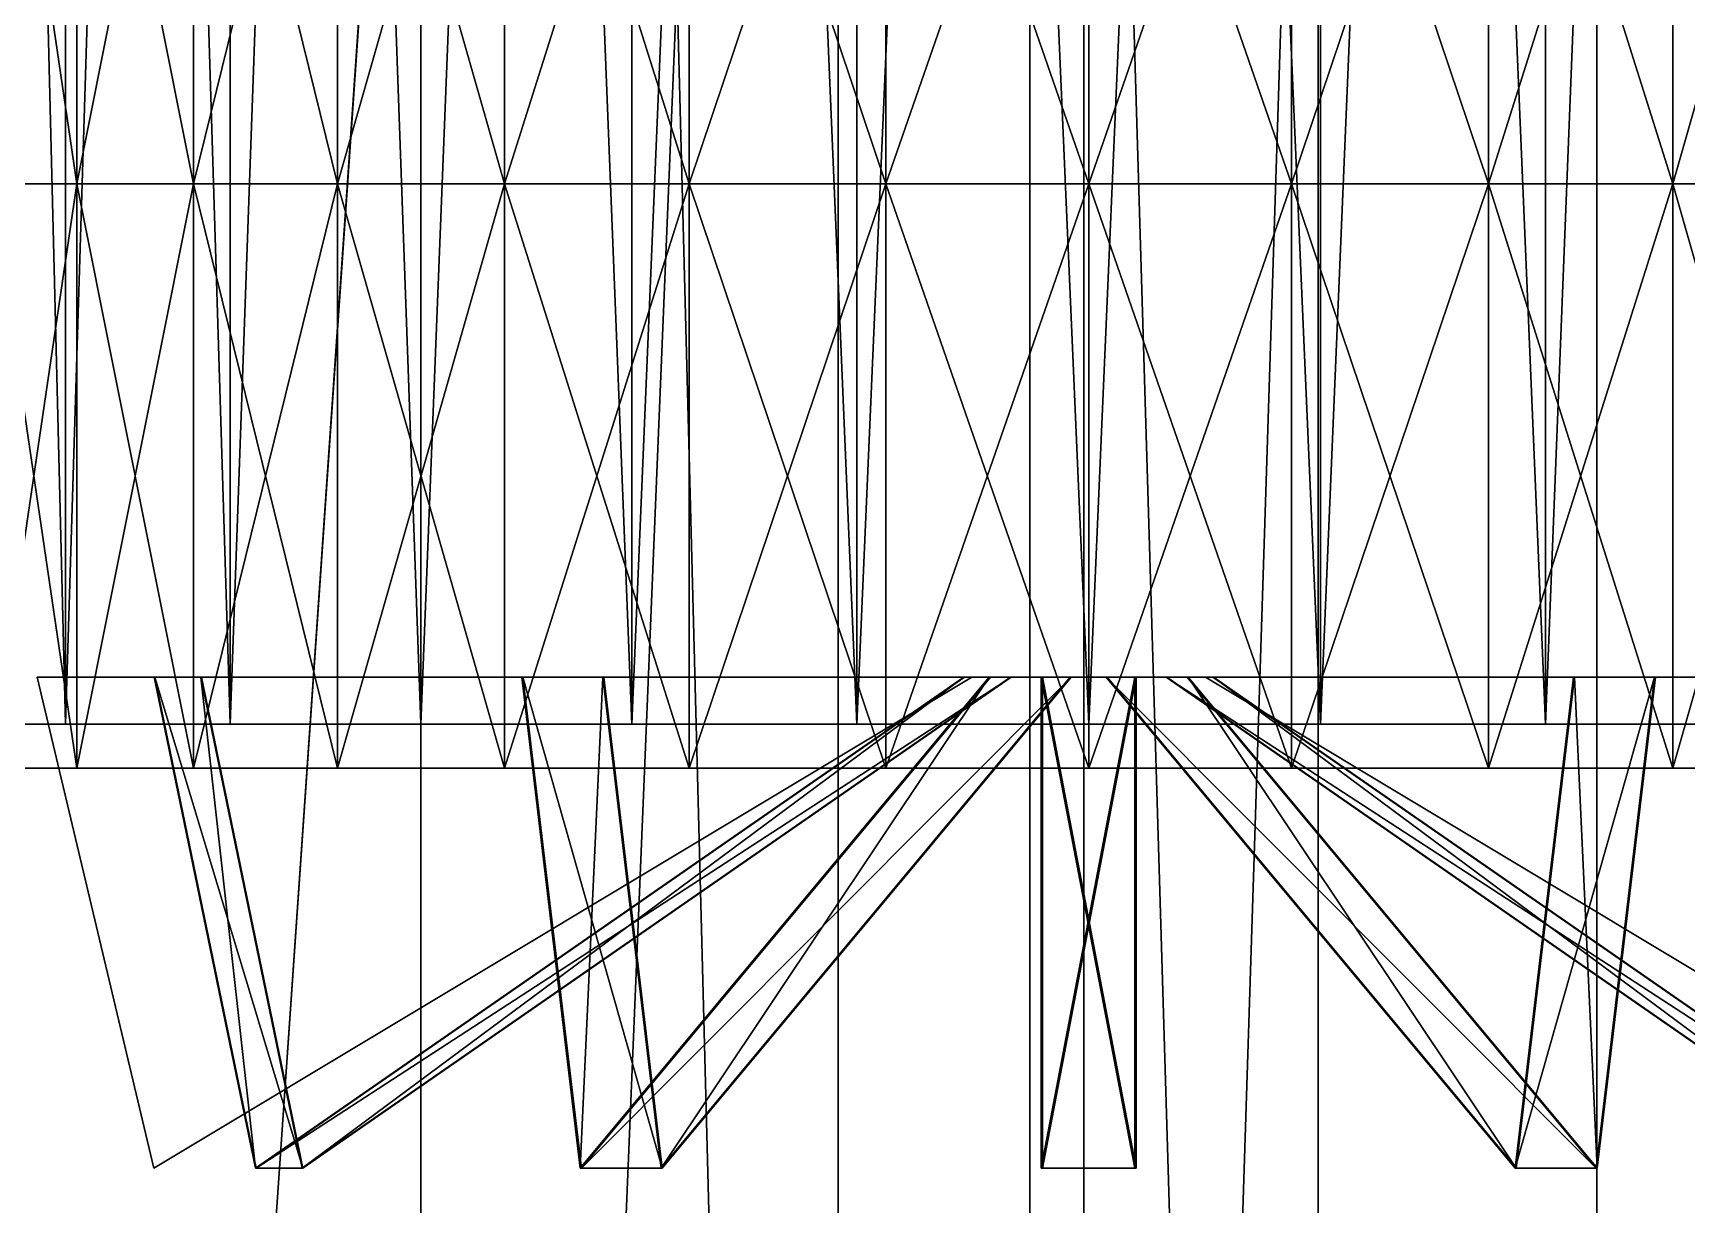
# Model space of a CAD drawing. Header units: metres. Extents: x -1.26 to 1.26, y -3.52 to 3.5.
# Drawn here: x -0.6976 to -0.388, y 1.41 to 1.6293 of the extents above; entities that cross this region are included whole.
import ezdxf

# ---------------------------------------------------------------- set-up
doc = ezdxf.new("R2010")
doc.units = ezdxf.units.M

msp = doc.modelspace()

# ---------------------------------------------------------------- linework, layer by layer
at = {"layer": 'Cylinder 1'}
for points in [[(-0.71651, 1.5, 0.125), (-0.69151, 2.5, 0.1607), (-0.69151, 1.5, 0.1607)], [(-0.71651, 1.5, 0.125), (-0.71651, 2.5, 0.125), (-0.69151, 2.5, 0.1607)], [(-0.69151, 1.5, -0.1607), (-0.71651, 2.5, -0.125), (-0.71651, 1.5, -0.125)], [(-0.69151, 1.5, -0.1607), (-0.69151, 2.5, -0.1607), (-0.71651, 2.5, -0.125)], [(-0.69151, 1.5, 0.1607), (-0.6607, 2.5, 0.19151), (-0.6607, 1.5, 0.19151)], [(-0.69151, 1.5, 0.1607), (-0.69151, 2.5, 0.1607), (-0.6607, 2.5, 0.19151)], [(-0.6607, 1.5, -0.19151), (-0.69151, 2.5, -0.1607), (-0.69151, 1.5, -0.1607)], [(-0.6607, 1.5, -0.19151), (-0.6607, 2.5, -0.19151), (-0.69151, 2.5, -0.1607)], [(-0.6607, 1.5, 0.19151), (-0.625, 2.5, 0.21651), (-0.625, 1.5, 0.21651)], [(-0.6607, 1.5, 0.19151), (-0.6607, 2.5, 0.19151), (-0.625, 2.5, 0.21651)], [(-0.625, 1.5, -0.21651), (-0.6607, 2.5, -0.19151), (-0.6607, 1.5, -0.19151)], [(-0.625, 1.5, -0.21651), (-0.625, 2.5, -0.21651), (-0.6607, 2.5, -0.19151)], [(-0.625, 1.5, 0.21651), (-0.58551, 2.5, 0.23492), (-0.58551, 1.5, 0.23492)], [(-0.625, 1.5, 0.21651), (-0.625, 2.5, 0.21651), (-0.58551, 2.5, 0.23492)], [(-0.5855, 1.5, -0.23492), (-0.625, 2.5, -0.21651), (-0.625, 1.5, -0.21651)], [(-0.5855, 1.5, -0.23492), (-0.5855, 2.5, -0.23492), (-0.625, 2.5, -0.21651)], [(-0.58551, 1.5, 0.23492), (-0.54341, 2.5, 0.2462), (-0.54341, 1.5, 0.2462)], [(-0.58551, 1.5, 0.23492), (-0.58551, 2.5, 0.23492), (-0.54341, 2.5, 0.2462)], [(-0.54341, 1.5, -0.2462), (-0.5855, 2.5, -0.23492), (-0.5855, 1.5, -0.23492)], [(-0.54341, 1.5, -0.2462), (-0.54341, 2.5, -0.2462), (-0.5855, 2.5, -0.23492)], [(-0.54341, 1.5, 0.2462), (-0.5, 2.5, 0.25), (-0.5, 1.5, 0.25)], [(-0.54341, 1.5, 0.2462), (-0.54341, 2.5, 0.2462), (-0.5, 2.5, 0.25)], [(-0.5, 1.5, -0.25), (-0.54341, 2.5, -0.2462), (-0.54341, 1.5, -0.2462)], [(-0.5, 1.5, -0.25), (-0.5, 2.5, -0.25), (-0.54341, 2.5, -0.2462)], [(-0.45659, 1.5, -0.2462), (-0.5, 2.5, -0.25), (-0.5, 1.5, -0.25)], [(-0.45659, 1.5, -0.2462), (-0.45659, 2.5, -0.2462), (-0.5, 2.5, -0.25)], [(-0.5, 1.5, 0.25), (-0.45659, 2.5, 0.2462), (-0.45659, 1.5, 0.2462)], [(-0.5, 1.5, 0.25), (-0.5, 2.5, 0.25), (-0.45659, 2.5, 0.2462)], [(-0.41449, 1.5, -0.23492), (-0.45659, 2.5, -0.2462), (-0.45659, 1.5, -0.2462)], [(-0.41449, 1.5, -0.23492), (-0.41449, 2.5, -0.23492), (-0.45659, 2.5, -0.2462)], [(-0.45659, 1.5, 0.2462), (-0.4145, 2.5, 0.23492), (-0.4145, 1.5, 0.23492)], [(-0.45659, 1.5, 0.2462), (-0.45659, 2.5, 0.2462), (-0.4145, 2.5, 0.23492)], [(-0.4145, 1.5, 0.23492), (-0.375, 2.5, 0.21651), (-0.375, 1.5, 0.21651)], [(-0.4145, 1.5, 0.23492), (-0.4145, 2.5, 0.23492), (-0.375, 2.5, 0.21651)], [(-0.375, 1.5, -0.21651), (-0.41449, 2.5, -0.23492), (-0.41449, 1.5, -0.23492)], [(-0.375, 1.5, -0.21651), (-0.375, 2.5, -0.21651), (-0.41449, 2.5, -0.23492)], [(-0.5, 1.5, 0), (-0.75, 1.5, 0), (-0.7462, 1.5, 0.04341)], [(-0.5, 1.5, 0), (-0.75, 1.5, 0), (-0.5, 1.5, 0)], [(-0.5, 1.5, 0), (-0.7462, 1.5, -0.04341), (-0.75, 1.5, 0)], [(-0.5, 1.5, 0), (-0.7462, 1.5, 0.04341), (-0.73492, 1.5, 0.0855)], [(-0.5, 1.5, 0), (-0.7462, 1.5, 0.04341), (-0.5, 1.5, 0)], [(-0.5, 1.5, 0), (-0.7462, 1.5, -0.04341), (-0.5, 1.5, 0)], [(-0.5, 1.5, 0), (-0.73492, 1.5, -0.08551), (-0.7462, 1.5, -0.04341)], [(-0.5, 1.5, 0), (-0.73492, 1.5, 0.0855), (-0.71651, 1.5, 0.125)], [(-0.5, 1.5, 0), (-0.73492, 1.5, 0.0855), (-0.5, 1.5, 0)], [(-0.5, 1.5, 0), (-0.73492, 1.5, -0.08551), (-0.5, 1.5, 0)], [(-0.5, 1.5, 0), (-0.71651, 1.5, -0.125), (-0.73492, 1.5, -0.08551)], [(-0.5, 1.5, 0), (-0.71651, 1.5, 0.125), (-0.69151, 1.5, 0.1607)], [(-0.71651, 1.5, 0.125), (-0.69151, 1.5, 0.1607), (-0.69151, 1.5, 0.1607)], [(-0.71651, 1.5, 0.125), (-0.71651, 1.5, 0.125), (-0.69151, 1.5, 0.1607)], [(-0.5, 1.5, 0), (-0.71651, 1.5, 0.125), (-0.5, 1.5, 0)], [(-0.5, 1.5, 0), (-0.71651, 1.5, -0.125), (-0.5, 1.5, 0)], [(-0.5, 1.5, 0), (-0.69151, 1.5, -0.1607), (-0.71651, 1.5, -0.125)], [(-0.69151, 1.5, -0.1607), (-0.71651, 1.5, -0.125), (-0.71651, 1.5, -0.125)], [(-0.69151, 1.5, -0.1607), (-0.69151, 1.5, -0.1607), (-0.71651, 1.5, -0.125)], [(-0.5, 1.5, 0), (-0.69151, 1.5, 0.1607), (-0.6607, 1.5, 0.19151)], [(-0.69151, 1.5, 0.1607), (-0.6607, 1.5, 0.19151), (-0.6607, 1.5, 0.19151)], [(-0.69151, 1.5, 0.1607), (-0.69151, 1.5, 0.1607), (-0.6607, 1.5, 0.19151)], [(-0.5, 1.5, 0), (-0.69151, 1.5, 0.1607), (-0.5, 1.5, 0)], [(-0.5, 1.5, 0), (-0.69151, 1.5, -0.1607), (-0.5, 1.5, 0)], [(-0.5, 1.5, 0), (-0.6607, 1.5, -0.19151), (-0.69151, 1.5, -0.1607)], [(-0.6607, 1.5, -0.19151), (-0.69151, 1.5, -0.1607), (-0.69151, 1.5, -0.1607)], [(-0.6607, 1.5, -0.19151), (-0.6607, 1.5, -0.19151), (-0.69151, 1.5, -0.1607)], [(-0.5, 1.5, 0), (-0.6607, 1.5, 0.19151), (-0.625, 1.5, 0.21651)], [(-0.6607, 1.5, 0.19151), (-0.625, 1.5, 0.21651), (-0.625, 1.5, 0.21651)], [(-0.6607, 1.5, 0.19151), (-0.6607, 1.5, 0.19151), (-0.625, 1.5, 0.21651)], [(-0.5, 1.5, 0), (-0.6607, 1.5, 0.19151), (-0.5, 1.5, 0)], [(-0.5, 1.5, 0), (-0.6607, 1.5, -0.19151), (-0.5, 1.5, 0)], [(-0.5, 1.5, 0), (-0.625, 1.5, -0.21651), (-0.6607, 1.5, -0.19151)], [(-0.625, 1.5, -0.21651), (-0.6607, 1.5, -0.19151), (-0.6607, 1.5, -0.19151)], [(-0.625, 1.5, -0.21651), (-0.625, 1.5, -0.21651), (-0.6607, 1.5, -0.19151)], [(-0.5, 1.5, 0), (-0.625, 1.5, 0.21651), (-0.58551, 1.5, 0.23492)], [(-0.625, 1.5, 0.21651), (-0.58551, 1.5, 0.23492), (-0.58551, 1.5, 0.23492)], [(-0.625, 1.5, 0.21651), (-0.625, 1.5, 0.21651), (-0.58551, 1.5, 0.23492)], [(-0.5, 1.5, 0), (-0.625, 1.5, 0.21651), (-0.5, 1.5, 0)], [(-0.5, 1.5, 0), (-0.625, 1.5, -0.21651), (-0.5, 1.5, 0)], [(-0.5, 1.5, 0), (-0.5855, 1.5, -0.23492), (-0.625, 1.5, -0.21651)], [(-0.5855, 1.5, -0.23492), (-0.625, 1.5, -0.21651), (-0.625, 1.5, -0.21651)], [(-0.5855, 1.5, -0.23492), (-0.5855, 1.5, -0.23492), (-0.625, 1.5, -0.21651)], [(-0.5, 1.5, 0), (-0.58551, 1.5, 0.23492), (-0.54341, 1.5, 0.2462)], [(-0.58551, 1.5, 0.23492), (-0.54341, 1.5, 0.2462), (-0.54341, 1.5, 0.2462)], [(-0.58551, 1.5, 0.23492), (-0.58551, 1.5, 0.23492), (-0.54341, 1.5, 0.2462)], [(-0.5, 1.5, 0), (-0.58551, 1.5, 0.23492), (-0.5, 1.5, 0)], [(-0.5, 1.5, 0), (-0.5855, 1.5, -0.23492), (-0.5, 1.5, 0)], [(-0.5, 1.5, 0), (-0.54341, 1.5, -0.2462), (-0.5855, 1.5, -0.23492)], [(-0.54341, 1.5, -0.2462), (-0.5855, 1.5, -0.23492), (-0.5855, 1.5, -0.23492)], [(-0.54341, 1.5, -0.2462), (-0.54341, 1.5, -0.2462), (-0.5855, 1.5, -0.23492)], [(-0.5, 1.5, 0), (-0.54341, 1.5, 0.2462), (-0.5, 1.5, 0.25)], [(-0.54341, 1.5, 0.2462), (-0.5, 1.5, 0.25), (-0.5, 1.5, 0.25)], [(-0.54341, 1.5, 0.2462), (-0.54341, 1.5, 0.2462), (-0.5, 1.5, 0.25)], [(-0.5, 1.5, 0), (-0.54341, 1.5, 0.2462), (-0.5, 1.5, 0)], [(-0.5, 1.5, 0), (-0.54341, 1.5, -0.2462), (-0.5, 1.5, 0)], [(-0.5, 1.5, 0), (-0.5, 1.5, -0.25), (-0.54341, 1.5, -0.2462)], [(-0.5, 1.5, -0.25), (-0.54341, 1.5, -0.2462), (-0.54341, 1.5, -0.2462)], [(-0.5, 1.5, -0.25), (-0.5, 1.5, -0.25), (-0.54341, 1.5, -0.2462)], [(-0.5, 1.5, 0), (-0.5, 1.5, 0.25), (-0.5, 1.5, 0)], [(-0.5, 1.5, 0), (-0.5, 1.5, -0.25), (-0.5, 1.5, 0)], [(-0.5, 1.5, 0), (-0.45659, 1.5, -0.2462), (-0.5, 1.5, -0.25)], [(-0.45659, 1.5, -0.2462), (-0.5, 1.5, -0.25), (-0.5, 1.5, -0.25)], [(-0.45659, 1.5, -0.2462), (-0.45659, 1.5, -0.2462), (-0.5, 1.5, -0.25)], [(-0.5, 1.5, 0), (-0.45659, 1.5, -0.2462), (-0.5, 1.5, 0)], [(-0.5, 1.5, 0), (-0.41449, 1.5, -0.23492), (-0.45659, 1.5, -0.2462)], [(-0.5, 1.5, 0), (-0.41449, 1.5, -0.23492), (-0.5, 1.5, 0)], [(-0.5, 1.5, 0), (-0.375, 1.5, -0.21651), (-0.41449, 1.5, -0.23492)], [(-0.5, 1.5, 0), (-0.375, 1.5, -0.21651), (-0.5, 1.5, 0)], [(-0.5, 1.5, 0), (-0.3393, 1.5, -0.19151), (-0.375, 1.5, -0.21651)], [(-0.5, 1.5, 0), (-0.3393, 1.5, -0.19151), (-0.5, 1.5, 0)], [(-0.5, 1.5, 0), (-0.30849, 1.5, -0.1607), (-0.3393, 1.5, -0.19151)], [(-0.5, 1.5, 0), (-0.30849, 1.5, -0.1607), (-0.5, 1.5, 0)], [(-0.5, 1.5, 0), (-0.28349, 1.5, -0.125), (-0.30849, 1.5, -0.1607)], [(-0.5, 1.5, 0), (-0.28349, 1.5, -0.125), (-0.5, 1.5, 0)], [(-0.5, 1.5, 0), (-0.26508, 1.5, -0.0855), (-0.28349, 1.5, -0.125)], [(-0.5, 1.5, 0), (-0.26508, 1.5, -0.0855), (-0.5, 1.5, 0)], [(-0.5, 1.5, 0), (-0.2538, 1.5, -0.04341), (-0.26508, 1.5, -0.0855)], [(-0.5, 1.5, 0), (-0.2538, 1.5, -0.04341), (-0.5, 1.5, 0)], [(-0.5, 1.5, 0), (-0.25, 1.5, 0), (-0.2538, 1.5, -0.04341)], [(-0.5, 1.5, 0), (-0.25, 1.5, 0), (-0.5, 1.5, 0)], [(-0.5, 1.5, 0), (-0.2538, 1.5, 0.04341), (-0.25, 1.5, 0)], [(-0.5, 1.5, 0), (-0.2538, 1.5, 0.04341), (-0.5, 1.5, 0)], [(-0.5, 1.5, 0), (-0.26508, 1.5, 0.08551), (-0.2538, 1.5, 0.04341)], [(-0.5, 1.5, 0), (-0.26508, 1.5, 0.08551), (-0.5, 1.5, 0)], [(-0.5, 1.5, 0), (-0.28349, 1.5, 0.125), (-0.26508, 1.5, 0.08551)], [(-0.5, 1.5, 0), (-0.28349, 1.5, 0.125), (-0.5, 1.5, 0)], [(-0.5, 1.5, 0), (-0.30849, 1.5, 0.1607), (-0.28349, 1.5, 0.125)], [(-0.5, 1.5, 0), (-0.30849, 1.5, 0.1607), (-0.5, 1.5, 0)], [(-0.5, 1.5, 0), (-0.3393, 1.5, 0.19151), (-0.30849, 1.5, 0.1607)], [(-0.5, 1.5, 0), (-0.3393, 1.5, 0.19151), (-0.5, 1.5, 0)], [(-0.5, 1.5, 0), (-0.375, 1.5, 0.21651), (-0.3393, 1.5, 0.19151)], [(-0.5, 1.5, 0), (-0.375, 1.5, 0.21651), (-0.5, 1.5, 0)], [(-0.5, 1.5, 0), (-0.4145, 1.5, 0.23492), (-0.375, 1.5, 0.21651)], [(-0.5, 1.5, 0), (-0.4145, 1.5, 0.23492), (-0.5, 1.5, 0)], [(-0.5, 1.5, 0), (-0.45659, 1.5, 0.2462), (-0.4145, 1.5, 0.23492)], [(-0.5, 1.5, 0), (-0.45659, 1.5, 0.2462), (-0.5, 1.5, 0)], [(-0.5, 1.5, 0), (-0.5, 1.5, 0.25), (-0.45659, 1.5, 0.2462)], [(-0.5, 1.5, 0.25), (-0.45659, 1.5, 0.2462), (-0.45659, 1.5, 0.2462)], [(-0.5, 1.5, 0.25), (-0.5, 1.5, 0.25), (-0.45659, 1.5, 0.2462)], [(-0.41449, 1.5, -0.23492), (-0.45659, 1.5, -0.2462), (-0.45659, 1.5, -0.2462)], [(-0.41449, 1.5, -0.23492), (-0.41449, 1.5, -0.23492), (-0.45659, 1.5, -0.2462)], [(-0.45659, 1.5, 0.2462), (-0.4145, 1.5, 0.23492), (-0.4145, 1.5, 0.23492)], [(-0.45659, 1.5, 0.2462), (-0.45659, 1.5, 0.2462), (-0.4145, 1.5, 0.23492)], [(-0.4145, 1.5, 0.23492), (-0.375, 1.5, 0.21651), (-0.375, 1.5, 0.21651)], [(-0.4145, 1.5, 0.23492), (-0.4145, 1.5, 0.23492), (-0.375, 1.5, 0.21651)], [(-0.375, 1.5, -0.21651), (-0.41449, 1.5, -0.23492), (-0.41449, 1.5, -0.23492)], [(-0.375, 1.5, -0.21651), (-0.375, 1.5, -0.21651), (-0.41449, 1.5, -0.23492)]]:
    msp.add_3dface(points, dxfattribs=at)
at = {"layer": 'Cylinder 2'}
for points in [[(-0.70556, 1.60111, 0.07482), (-0.68944, 1.71049, 0.10937), (-0.68944, 1.60111, 0.10937)], [(-0.70556, 1.60111, 0.07482), (-0.70556, 1.71049, 0.07482), (-0.68944, 1.71049, 0.10937)], [(-0.68944, 1.60111, -0.10938), (-0.70556, 1.71049, -0.07482), (-0.70556, 1.60111, -0.07482)], [(-0.68944, 1.60111, -0.10938), (-0.68944, 1.71049, -0.10938), (-0.70556, 1.71049, -0.07482)], [(-0.68944, 1.60111, 0.10937), (-0.66757, 1.71049, 0.14061), (-0.66757, 1.60111, 0.14061)], [(-0.68944, 1.60111, 0.10937), (-0.68944, 1.71049, 0.10937), (-0.66757, 1.71049, 0.14061)], [(-0.66757, 1.60111, -0.14061), (-0.68944, 1.71049, -0.10938), (-0.68944, 1.60111, -0.10938)], [(-0.66757, 1.60111, -0.14061), (-0.66757, 1.71049, -0.14061), (-0.68944, 1.71049, -0.10938)], [(-0.66757, 1.60111, 0.14061), (-0.64061, 1.71049, 0.16757), (-0.64061, 1.60111, 0.16757)], [(-0.66757, 1.60111, 0.14061), (-0.66757, 1.71049, 0.14061), (-0.64061, 1.71049, 0.16757)], [(-0.64061, 1.60111, -0.16757), (-0.66757, 1.71049, -0.14061), (-0.66757, 1.60111, -0.14061)], [(-0.64061, 1.60111, -0.16757), (-0.64061, 1.71049, -0.16757), (-0.66757, 1.71049, -0.14061)], [(-0.64061, 1.60111, 0.16757), (-0.60937, 1.71049, 0.18944), (-0.60937, 1.60111, 0.18944)], [(-0.64061, 1.60111, 0.16757), (-0.64061, 1.71049, 0.16757), (-0.60937, 1.71049, 0.18944)], [(-0.60937, 1.60111, -0.18944), (-0.64061, 1.71049, -0.16757), (-0.64061, 1.60111, -0.16757)], [(-0.60937, 1.60111, -0.18944), (-0.60937, 1.71049, -0.18944), (-0.64061, 1.71049, -0.16757)], [(-0.60937, 1.60111, 0.18944), (-0.57482, 1.71049, 0.20556), (-0.57482, 1.60111, 0.20556)], [(-0.60937, 1.60111, 0.18944), (-0.60937, 1.71049, 0.18944), (-0.57482, 1.71049, 0.20556)], [(-0.57482, 1.60111, -0.20556), (-0.60937, 1.71049, -0.18944), (-0.60937, 1.60111, -0.18944)], [(-0.57482, 1.60111, -0.20556), (-0.57482, 1.71049, -0.20556), (-0.60937, 1.71049, -0.18944)], [(-0.57482, 1.60111, 0.20556), (-0.53799, 1.71049, 0.21543), (-0.53799, 1.60111, 0.21543)], [(-0.57482, 1.60111, 0.20556), (-0.57482, 1.71049, 0.20556), (-0.53799, 1.71049, 0.21543)], [(-0.53799, 1.60111, -0.21543), (-0.57482, 1.71049, -0.20556), (-0.57482, 1.60111, -0.20556)], [(-0.53799, 1.60111, -0.21543), (-0.53799, 1.71049, -0.21543), (-0.57482, 1.71049, -0.20556)], [(-0.53799, 1.60111, 0.21543), (-0.5, 1.71049, 0.21875), (-0.5, 1.60111, 0.21875)], [(-0.53799, 1.60111, 0.21543), (-0.53799, 1.71049, 0.21543), (-0.5, 1.71049, 0.21875)], [(-0.5, 1.60111, -0.21875), (-0.53799, 1.71049, -0.21543), (-0.53799, 1.60111, -0.21543)], [(-0.5, 1.60111, -0.21875), (-0.5, 1.71049, -0.21875), (-0.53799, 1.71049, -0.21543)], [(-0.46201, 1.60111, -0.21543), (-0.5, 1.71049, -0.21875), (-0.5, 1.60111, -0.21875)], [(-0.46201, 1.60111, -0.21543), (-0.46201, 1.71049, -0.21543), (-0.5, 1.71049, -0.21875)], [(-0.5, 1.60111, 0.21875), (-0.46201, 1.71049, 0.21543), (-0.46201, 1.60111, 0.21543)], [(-0.5, 1.60111, 0.21875), (-0.5, 1.71049, 0.21875), (-0.46201, 1.71049, 0.21543)], [(-0.42518, 1.60111, -0.20556), (-0.46201, 1.71049, -0.21543), (-0.46201, 1.60111, -0.21543)], [(-0.42518, 1.60111, -0.20556), (-0.42518, 1.71049, -0.20556), (-0.46201, 1.71049, -0.21543)], [(-0.46201, 1.60111, 0.21543), (-0.42518, 1.71049, 0.20556), (-0.42518, 1.60111, 0.20556)], [(-0.46201, 1.60111, 0.21543), (-0.46201, 1.71049, 0.21543), (-0.42518, 1.71049, 0.20556)], [(-0.39062, 1.60111, -0.18944), (-0.42518, 1.71049, -0.20556), (-0.42518, 1.60111, -0.20556)], [(-0.39062, 1.60111, -0.18944), (-0.39062, 1.71049, -0.18944), (-0.42518, 1.71049, -0.20556)], [(-0.42518, 1.60111, 0.20556), (-0.39063, 1.71049, 0.18944), (-0.39063, 1.60111, 0.18944)], [(-0.42518, 1.60111, 0.20556), (-0.42518, 1.71049, 0.20556), (-0.39063, 1.71049, 0.18944)], [(-0.39063, 1.60111, 0.18944), (-0.35939, 1.71049, 0.16757), (-0.35939, 1.60111, 0.16757)], [(-0.39063, 1.60111, 0.18944), (-0.39063, 1.71049, 0.18944), (-0.35939, 1.71049, 0.16757)], [(-0.35939, 1.60111, -0.16757), (-0.39062, 1.71049, -0.18944), (-0.39062, 1.60111, -0.18944)], [(-0.35939, 1.60111, -0.16757), (-0.35939, 1.71049, -0.16757), (-0.39062, 1.71049, -0.18944)], [(-0.70556, 1.49174, 0.07482), (-0.68944, 1.60111, 0.10937), (-0.68944, 1.49174, 0.10937)], [(-0.70556, 1.49174, 0.07482), (-0.70556, 1.60111, 0.07482), (-0.68944, 1.60111, 0.10937)], [(-0.68944, 1.49174, -0.10938), (-0.70556, 1.60111, -0.07482), (-0.70556, 1.49174, -0.07482)], [(-0.68944, 1.49174, -0.10938), (-0.68944, 1.60111, -0.10938), (-0.70556, 1.60111, -0.07482)], [(-0.68944, 1.49174, 0.10937), (-0.66757, 1.60111, 0.14061), (-0.66757, 1.49174, 0.14061)], [(-0.68944, 1.49174, 0.10937), (-0.68944, 1.60111, 0.10937), (-0.66757, 1.60111, 0.14061)], [(-0.66757, 1.49174, -0.14061), (-0.68944, 1.60111, -0.10938), (-0.68944, 1.49174, -0.10938)], [(-0.66757, 1.49174, -0.14061), (-0.66757, 1.60111, -0.14061), (-0.68944, 1.60111, -0.10938)], [(-0.66757, 1.49174, 0.14061), (-0.64061, 1.60111, 0.16757), (-0.64061, 1.49174, 0.16757)], [(-0.66757, 1.49174, 0.14061), (-0.66757, 1.60111, 0.14061), (-0.64061, 1.60111, 0.16757)], [(-0.64061, 1.49174, -0.16757), (-0.66757, 1.60111, -0.14061), (-0.66757, 1.49174, -0.14061)], [(-0.64061, 1.49174, -0.16757), (-0.64061, 1.60111, -0.16757), (-0.66757, 1.60111, -0.14061)], [(-0.64061, 1.49174, 0.16757), (-0.60937, 1.60111, 0.18944), (-0.60937, 1.49174, 0.18944)], [(-0.64061, 1.49174, 0.16757), (-0.64061, 1.60111, 0.16757), (-0.60937, 1.60111, 0.18944)], [(-0.60937, 1.49174, -0.18944), (-0.64061, 1.60111, -0.16757), (-0.64061, 1.49174, -0.16757)], [(-0.60937, 1.49174, -0.18944), (-0.60937, 1.60111, -0.18944), (-0.64061, 1.60111, -0.16757)], [(-0.60937, 1.49174, 0.18944), (-0.57482, 1.60111, 0.20556), (-0.57482, 1.49174, 0.20556)], [(-0.60937, 1.49174, 0.18944), (-0.60937, 1.60111, 0.18944), (-0.57482, 1.60111, 0.20556)], [(-0.57482, 1.49174, -0.20556), (-0.60937, 1.60111, -0.18944), (-0.60937, 1.49174, -0.18944)], [(-0.57482, 1.49174, -0.20556), (-0.57482, 1.60111, -0.20556), (-0.60937, 1.60111, -0.18944)], [(-0.57482, 1.49174, 0.20556), (-0.53799, 1.60111, 0.21543), (-0.53799, 1.49174, 0.21543)], [(-0.57482, 1.49174, 0.20556), (-0.57482, 1.60111, 0.20556), (-0.53799, 1.60111, 0.21543)], [(-0.53799, 1.49174, -0.21543), (-0.57482, 1.60111, -0.20556), (-0.57482, 1.49174, -0.20556)], [(-0.53799, 1.49174, -0.21543), (-0.53799, 1.60111, -0.21543), (-0.57482, 1.60111, -0.20556)], [(-0.53799, 1.49174, 0.21543), (-0.5, 1.60111, 0.21875), (-0.5, 1.49174, 0.21875)], [(-0.53799, 1.49174, 0.21543), (-0.53799, 1.60111, 0.21543), (-0.5, 1.60111, 0.21875)], [(-0.5, 1.49174, -0.21875), (-0.53799, 1.60111, -0.21543), (-0.53799, 1.49174, -0.21543)], [(-0.5, 1.49174, -0.21875), (-0.5, 1.60111, -0.21875), (-0.53799, 1.60111, -0.21543)], [(-0.46201, 1.49174, -0.21543), (-0.5, 1.60111, -0.21875), (-0.5, 1.49174, -0.21875)], [(-0.46201, 1.49174, -0.21543), (-0.46201, 1.60111, -0.21543), (-0.5, 1.60111, -0.21875)], [(-0.5, 1.49174, 0.21875), (-0.46201, 1.60111, 0.21543), (-0.46201, 1.49174, 0.21543)], [(-0.5, 1.49174, 0.21875), (-0.5, 1.60111, 0.21875), (-0.46201, 1.60111, 0.21543)], [(-0.42518, 1.49174, -0.20556), (-0.46201, 1.60111, -0.21543), (-0.46201, 1.49174, -0.21543)], [(-0.42518, 1.49174, -0.20556), (-0.42518, 1.60111, -0.20556), (-0.46201, 1.60111, -0.21543)], [(-0.46201, 1.49174, 0.21543), (-0.42518, 1.60111, 0.20556), (-0.42518, 1.49174, 0.20556)], [(-0.46201, 1.49174, 0.21543), (-0.46201, 1.60111, 0.21543), (-0.42518, 1.60111, 0.20556)], [(-0.39062, 1.49174, -0.18944), (-0.42518, 1.60111, -0.20556), (-0.42518, 1.49174, -0.20556)], [(-0.39062, 1.49174, -0.18944), (-0.39062, 1.60111, -0.18944), (-0.42518, 1.60111, -0.20556)], [(-0.42518, 1.49174, 0.20556), (-0.39063, 1.60111, 0.18944), (-0.39063, 1.49174, 0.18944)], [(-0.42518, 1.49174, 0.20556), (-0.42518, 1.60111, 0.20556), (-0.39063, 1.60111, 0.18944)], [(-0.39063, 1.49174, 0.18944), (-0.35939, 1.60111, 0.16757), (-0.35939, 1.49174, 0.16757)], [(-0.39063, 1.49174, 0.18944), (-0.39063, 1.60111, 0.18944), (-0.35939, 1.60111, 0.16757)], [(-0.35939, 1.49174, -0.16757), (-0.39062, 1.60111, -0.18944), (-0.39062, 1.49174, -0.18944)], [(-0.35939, 1.49174, -0.16757), (-0.35939, 1.60111, -0.16757), (-0.39062, 1.60111, -0.18944)], [(-0.5, 1.49174, 0), (-0.71875, 1.49174, 0), (-0.71543, 1.49174, 0.03799)], [(-0.5, 1.49174, 0), (-0.71875, 1.49174, 0), (-0.5, 1.49174, 0)], [(-0.5, 1.49174, 0), (-0.71543, 1.49174, -0.03799), (-0.71875, 1.49174, 0)], [(-0.5, 1.49174, 0), (-0.71543, 1.49174, 0.03799), (-0.70556, 1.49174, 0.07482)], [(-0.5, 1.49174, 0), (-0.71543, 1.49174, 0.03799), (-0.5, 1.49174, 0)], [(-0.5, 1.49174, 0), (-0.71543, 1.49174, -0.03799), (-0.5, 1.49174, 0)], [(-0.5, 1.49174, 0), (-0.70556, 1.49174, -0.07482), (-0.71543, 1.49174, -0.03799)], [(-0.5, 1.49174, 0), (-0.70556, 1.49174, 0.07482), (-0.68944, 1.49174, 0.10937)], [(-0.70556, 1.49174, 0.07482), (-0.68944, 1.49174, 0.10937), (-0.68944, 1.49174, 0.10937)], [(-0.70556, 1.49174, 0.07482), (-0.70556, 1.49174, 0.07482), (-0.68944, 1.49174, 0.10937)], [(-0.5, 1.49174, 0), (-0.70556, 1.49174, 0.07482), (-0.5, 1.49174, 0)], [(-0.5, 1.49174, 0), (-0.70556, 1.49174, -0.07482), (-0.5, 1.49174, 0)], [(-0.5, 1.49174, 0), (-0.68944, 1.49174, -0.10938), (-0.70556, 1.49174, -0.07482)], [(-0.68944, 1.49174, -0.10938), (-0.70556, 1.49174, -0.07482), (-0.70556, 1.49174, -0.07482)], [(-0.68944, 1.49174, -0.10938), (-0.68944, 1.49174, -0.10938), (-0.70556, 1.49174, -0.07482)], [(-0.5, 1.49174, 0), (-0.68944, 1.49174, 0.10937), (-0.66757, 1.49174, 0.14061)], [(-0.68944, 1.49174, 0.10937), (-0.66757, 1.49174, 0.14061), (-0.66757, 1.49174, 0.14061)], [(-0.68944, 1.49174, 0.10937), (-0.68944, 1.49174, 0.10937), (-0.66757, 1.49174, 0.14061)], [(-0.5, 1.49174, 0), (-0.68944, 1.49174, 0.10937), (-0.5, 1.49174, 0)], [(-0.5, 1.49174, 0), (-0.68944, 1.49174, -0.10938), (-0.5, 1.49174, 0)], [(-0.5, 1.49174, 0), (-0.66757, 1.49174, -0.14061), (-0.68944, 1.49174, -0.10938)], [(-0.66757, 1.49174, -0.14061), (-0.68944, 1.49174, -0.10938), (-0.68944, 1.49174, -0.10938)], [(-0.66757, 1.49174, -0.14061), (-0.66757, 1.49174, -0.14061), (-0.68944, 1.49174, -0.10938)], [(-0.5, 1.49174, 0), (-0.66757, 1.49174, 0.14061), (-0.64061, 1.49174, 0.16757)], [(-0.66757, 1.49174, 0.14061), (-0.64061, 1.49174, 0.16757), (-0.64061, 1.49174, 0.16757)], [(-0.66757, 1.49174, 0.14061), (-0.66757, 1.49174, 0.14061), (-0.64061, 1.49174, 0.16757)], [(-0.5, 1.49174, 0), (-0.66757, 1.49174, 0.14061), (-0.5, 1.49174, 0)], [(-0.5, 1.49174, 0), (-0.66757, 1.49174, -0.14061), (-0.5, 1.49174, 0)], [(-0.5, 1.49174, 0), (-0.64061, 1.49174, -0.16757), (-0.66757, 1.49174, -0.14061)], [(-0.64061, 1.49174, -0.16757), (-0.66757, 1.49174, -0.14061), (-0.66757, 1.49174, -0.14061)], [(-0.64061, 1.49174, -0.16757), (-0.64061, 1.49174, -0.16757), (-0.66757, 1.49174, -0.14061)], [(-0.5, 1.49174, 0), (-0.64061, 1.49174, 0.16757), (-0.60937, 1.49174, 0.18944)], [(-0.64061, 1.49174, 0.16757), (-0.60937, 1.49174, 0.18944), (-0.60937, 1.49174, 0.18944)], [(-0.64061, 1.49174, 0.16757), (-0.64061, 1.49174, 0.16757), (-0.60937, 1.49174, 0.18944)], [(-0.5, 1.49174, 0), (-0.64061, 1.49174, 0.16757), (-0.5, 1.49174, 0)], [(-0.5, 1.49174, 0), (-0.64061, 1.49174, -0.16757), (-0.5, 1.49174, 0)], [(-0.5, 1.49174, 0), (-0.60937, 1.49174, -0.18944), (-0.64061, 1.49174, -0.16757)], [(-0.60937, 1.49174, -0.18944), (-0.64061, 1.49174, -0.16757), (-0.64061, 1.49174, -0.16757)], [(-0.60937, 1.49174, -0.18944), (-0.60937, 1.49174, -0.18944), (-0.64061, 1.49174, -0.16757)], [(-0.5, 1.49174, 0), (-0.60937, 1.49174, 0.18944), (-0.57482, 1.49174, 0.20556)], [(-0.60937, 1.49174, 0.18944), (-0.57482, 1.49174, 0.20556), (-0.57482, 1.49174, 0.20556)], [(-0.60937, 1.49174, 0.18944), (-0.60937, 1.49174, 0.18944), (-0.57482, 1.49174, 0.20556)], [(-0.5, 1.49174, 0), (-0.60937, 1.49174, 0.18944), (-0.5, 1.49174, 0)], [(-0.5, 1.49174, 0), (-0.60937, 1.49174, -0.18944), (-0.5, 1.49174, 0)], [(-0.5, 1.49174, 0), (-0.57482, 1.49174, -0.20556), (-0.60937, 1.49174, -0.18944)], [(-0.57482, 1.49174, -0.20556), (-0.60937, 1.49174, -0.18944), (-0.60937, 1.49174, -0.18944)], [(-0.57482, 1.49174, -0.20556), (-0.57482, 1.49174, -0.20556), (-0.60937, 1.49174, -0.18944)], [(-0.5, 1.49174, 0), (-0.57482, 1.49174, 0.20556), (-0.53799, 1.49174, 0.21543)], [(-0.57482, 1.49174, 0.20556), (-0.53799, 1.49174, 0.21543), (-0.53799, 1.49174, 0.21543)], [(-0.57482, 1.49174, 0.20556), (-0.57482, 1.49174, 0.20556), (-0.53799, 1.49174, 0.21543)], [(-0.5, 1.49174, 0), (-0.57482, 1.49174, 0.20556), (-0.5, 1.49174, 0)], [(-0.5, 1.49174, 0), (-0.57482, 1.49174, -0.20556), (-0.5, 1.49174, 0)], [(-0.5, 1.49174, 0), (-0.53799, 1.49174, -0.21543), (-0.57482, 1.49174, -0.20556)], [(-0.53799, 1.49174, -0.21543), (-0.57482, 1.49174, -0.20556), (-0.57482, 1.49174, -0.20556)], [(-0.53799, 1.49174, -0.21543), (-0.53799, 1.49174, -0.21543), (-0.57482, 1.49174, -0.20556)], [(-0.5, 1.49174, 0), (-0.53799, 1.49174, 0.21543), (-0.5, 1.49174, 0.21875)], [(-0.53799, 1.49174, 0.21543), (-0.5, 1.49174, 0.21875), (-0.5, 1.49174, 0.21875)], [(-0.53799, 1.49174, 0.21543), (-0.53799, 1.49174, 0.21543), (-0.5, 1.49174, 0.21875)], [(-0.5, 1.49174, 0), (-0.53799, 1.49174, 0.21543), (-0.5, 1.49174, 0)], [(-0.5, 1.49174, 0), (-0.53799, 1.49174, -0.21543), (-0.5, 1.49174, 0)], [(-0.5, 1.49174, 0), (-0.5, 1.49174, -0.21875), (-0.53799, 1.49174, -0.21543)], [(-0.5, 1.49174, -0.21875), (-0.53799, 1.49174, -0.21543), (-0.53799, 1.49174, -0.21543)], [(-0.5, 1.49174, -0.21875), (-0.5, 1.49174, -0.21875), (-0.53799, 1.49174, -0.21543)], [(-0.5, 1.49174, 0), (-0.5, 1.49174, 0.21875), (-0.5, 1.49174, 0)], [(-0.5, 1.49174, 0), (-0.5, 1.49174, -0.21875), (-0.5, 1.49174, 0)], [(-0.5, 1.49174, 0), (-0.46201, 1.49174, -0.21543), (-0.5, 1.49174, -0.21875)], [(-0.46201, 1.49174, -0.21543), (-0.5, 1.49174, -0.21875), (-0.5, 1.49174, -0.21875)], [(-0.46201, 1.49174, -0.21543), (-0.46201, 1.49174, -0.21543), (-0.5, 1.49174, -0.21875)], [(-0.5, 1.49174, 0), (-0.46201, 1.49174, -0.21543), (-0.5, 1.49174, 0)], [(-0.5, 1.49174, 0), (-0.42518, 1.49174, -0.20556), (-0.46201, 1.49174, -0.21543)], [(-0.5, 1.49174, 0), (-0.42518, 1.49174, -0.20556), (-0.5, 1.49174, 0)], [(-0.5, 1.49174, 0), (-0.39062, 1.49174, -0.18944), (-0.42518, 1.49174, -0.20556)], [(-0.5, 1.49174, 0), (-0.39062, 1.49174, -0.18944), (-0.5, 1.49174, 0)], [(-0.5, 1.49174, 0), (-0.35939, 1.49174, -0.16757), (-0.39062, 1.49174, -0.18944)], [(-0.5, 1.49174, 0), (-0.35939, 1.49174, -0.16757), (-0.5, 1.49174, 0)], [(-0.5, 1.49174, 0), (-0.33243, 1.49174, -0.14061), (-0.35939, 1.49174, -0.16757)], [(-0.5, 1.49174, 0), (-0.33243, 1.49174, -0.14061), (-0.5, 1.49174, 0)], [(-0.5, 1.49174, 0), (-0.31056, 1.49174, -0.10937), (-0.33243, 1.49174, -0.14061)], [(-0.5, 1.49174, 0), (-0.31056, 1.49174, -0.10937), (-0.5, 1.49174, 0)], [(-0.5, 1.49174, 0), (-0.29444, 1.49174, -0.07482), (-0.31056, 1.49174, -0.10937)], [(-0.5, 1.49174, 0), (-0.29444, 1.49174, -0.07482), (-0.5, 1.49174, 0)], [(-0.5, 1.49174, 0), (-0.28457, 1.49174, -0.03799), (-0.29444, 1.49174, -0.07482)], [(-0.5, 1.49174, 0), (-0.28457, 1.49174, -0.03799), (-0.5, 1.49174, 0)], [(-0.5, 1.49174, 0), (-0.28125, 1.49174, 0), (-0.28457, 1.49174, -0.03799)], [(-0.5, 1.49174, 0), (-0.28125, 1.49174, 0), (-0.5, 1.49174, 0)], [(-0.5, 1.49174, 0), (-0.28457, 1.49174, 0.03799), (-0.28125, 1.49174, 0)], [(-0.5, 1.49174, 0), (-0.28457, 1.49174, 0.03799), (-0.5, 1.49174, 0)], [(-0.5, 1.49174, 0), (-0.29444, 1.49174, 0.07482), (-0.28457, 1.49174, 0.03799)], [(-0.5, 1.49174, 0), (-0.29444, 1.49174, 0.07482), (-0.5, 1.49174, 0)], [(-0.5, 1.49174, 0), (-0.31056, 1.49174, 0.10938), (-0.29444, 1.49174, 0.07482)], [(-0.5, 1.49174, 0), (-0.31056, 1.49174, 0.10938), (-0.5, 1.49174, 0)], [(-0.5, 1.49174, 0), (-0.33243, 1.49174, 0.14061), (-0.31056, 1.49174, 0.10938)], [(-0.5, 1.49174, 0), (-0.33243, 1.49174, 0.14061), (-0.5, 1.49174, 0)], [(-0.5, 1.49174, 0), (-0.35939, 1.49174, 0.16757), (-0.33243, 1.49174, 0.14061)], [(-0.5, 1.49174, 0), (-0.35939, 1.49174, 0.16757), (-0.5, 1.49174, 0)], [(-0.5, 1.49174, 0), (-0.39063, 1.49174, 0.18944), (-0.35939, 1.49174, 0.16757)], [(-0.5, 1.49174, 0), (-0.39063, 1.49174, 0.18944), (-0.5, 1.49174, 0)], [(-0.5, 1.49174, 0), (-0.42518, 1.49174, 0.20556), (-0.39063, 1.49174, 0.18944)], [(-0.5, 1.49174, 0), (-0.42518, 1.49174, 0.20556), (-0.5, 1.49174, 0)], [(-0.5, 1.49174, 0), (-0.46201, 1.49174, 0.21543), (-0.42518, 1.49174, 0.20556)], [(-0.5, 1.49174, 0), (-0.46201, 1.49174, 0.21543), (-0.5, 1.49174, 0)], [(-0.5, 1.49174, 0), (-0.5, 1.49174, 0.21875), (-0.46201, 1.49174, 0.21543)], [(-0.5, 1.49174, 0.21875), (-0.46201, 1.49174, 0.21543), (-0.46201, 1.49174, 0.21543)], [(-0.5, 1.49174, 0.21875), (-0.5, 1.49174, 0.21875), (-0.46201, 1.49174, 0.21543)], [(-0.42518, 1.49174, -0.20556), (-0.46201, 1.49174, -0.21543), (-0.46201, 1.49174, -0.21543)], [(-0.42518, 1.49174, -0.20556), (-0.42518, 1.49174, -0.20556), (-0.46201, 1.49174, -0.21543)], [(-0.46201, 1.49174, 0.21543), (-0.42518, 1.49174, 0.20556), (-0.42518, 1.49174, 0.20556)], [(-0.46201, 1.49174, 0.21543), (-0.46201, 1.49174, 0.21543), (-0.42518, 1.49174, 0.20556)], [(-0.39062, 1.49174, -0.18944), (-0.42518, 1.49174, -0.20556), (-0.42518, 1.49174, -0.20556)], [(-0.39062, 1.49174, -0.18944), (-0.39062, 1.49174, -0.18944), (-0.42518, 1.49174, -0.20556)], [(-0.42518, 1.49174, 0.20556), (-0.39063, 1.49174, 0.18944), (-0.39063, 1.49174, 0.18944)], [(-0.42518, 1.49174, 0.20556), (-0.42518, 1.49174, 0.20556), (-0.39063, 1.49174, 0.18944)], [(-0.39063, 1.49174, 0.18944), (-0.35939, 1.49174, 0.16757), (-0.35939, 1.49174, 0.16757)], [(-0.39063, 1.49174, 0.18944), (-0.39063, 1.49174, 0.18944), (-0.35939, 1.49174, 0.16757)], [(-0.35939, 1.49174, -0.16757), (-0.39062, 1.49174, -0.18944), (-0.39062, 1.49174, -0.18944)], [(-0.35939, 1.49174, -0.16757), (-0.35939, 1.49174, -0.16757), (-0.39062, 1.49174, -0.18944)]]:
    msp.add_3dface(points, dxfattribs=at)
at = {"layer": 'Grill 1'}
for points in [[(-0.59075, 1.50875, 0.17493), (-0.60591, 1.50875, 0.16618), (-0.51841, 1.50875, 0.01463)], [(-0.57982, 1.41688, 0.15599), (-0.60591, 1.50875, 0.16618), (-0.59075, 1.50875, 0.17493)], [(-0.57982, 1.41688, 0.15599), (-0.59497, 1.41688, 0.14724), (-0.60591, 1.50875, 0.16618)], [(-0.60591, 1.50875, 0.16618), (-0.59497, 1.41688, 0.14724), (-0.51841, 1.50875, 0.01463)], [(-0.50325, 1.50875, 0.02338), (-0.59497, 1.41688, 0.14724), (-0.57982, 1.41688, 0.15599)], [(-0.50325, 1.50875, 0.02338), (-0.51841, 1.50875, 0.01463), (-0.59497, 1.41688, 0.14724)], [(-0.59075, 1.50875, 0.17493), (-0.51841, 1.50875, 0.01463), (-0.50325, 1.50875, 0.02338)], [(-0.57982, 1.41688, 0.15599), (-0.59075, 1.50875, 0.17493), (-0.50325, 1.50875, 0.02338)]]:
    msp.add_3dface(points, dxfattribs=at)
at = {"layer": 'Prism'}
for points in [[(-0.54687, 0.47917, -0.02897), (-0.625, 3.47917, 0), (-0.625, 0.47917, 0)], [(-0.54687, 0.47917, -0.02897), (-0.54687, 3.47917, -0.02897), (-0.625, 3.47917, 0)], [(-0.625, 0.47917, 0), (-0.50091, 3.47917, 0.03828), (-0.50091, 0.47917, 0.03828)], [(-0.625, 0.47917, 0), (-0.625, 3.47917, 0), (-0.50091, 3.47917, 0.03828)], [(-0.45703, 0.47917, -0.05127), (-0.54687, 3.47917, -0.02897), (-0.54687, 0.47917, -0.02897)], [(-0.45703, 0.47917, -0.05127), (-0.45703, 3.47917, -0.05127), (-0.54687, 3.47917, -0.02897)], [(-0.50091, 0.47917, 0.03828), (-0.4049, 3.47917, 0.08477), (-0.4049, 0.47917, 0.08477)], [(-0.50091, 0.47917, 0.03828), (-0.50091, 3.47917, 0.03828), (-0.4049, 3.47917, 0.08477)], [(-0.26562, 0.47917, -0.08203), (-0.45703, 3.47917, -0.05127), (-0.45703, 0.47917, -0.05127)], [(-0.26562, 0.47917, -0.08203), (-0.26562, 3.47917, -0.08203), (-0.45703, 3.47917, -0.05127)], [(-0.4049, 0.47917, 0.08477), (-0.3295, 3.47917, 0.13535), (-0.3295, 0.47917, 0.13535)], [(-0.4049, 0.47917, 0.08477), (-0.4049, 3.47917, 0.08477), (-0.3295, 3.47917, 0.13535)]]:
    msp.add_3dface(points, dxfattribs=at)
at = {"layer": 'Prism 1'}
for points in [[(-0.93287, 1.87922, -0.00203), (-0.6985, 0.73469, -0.00203), (-0.511, 3.45344, -0.00203)], [(-0.93287, 1.87922, 0.00197), (-0.511, 3.45344, 0.00197), (-0.6985, 0.73469, 0.00197)], [(-0.511, -0.54656, -0.00203), (-0.511, 3.45344, -0.00203), (-0.6985, 0.73469, -0.00203)], [(-0.511, -0.54656, 0.00197), (-0.6985, 0.73469, 0.00197), (-0.511, 3.45344, 0.00197)], [(-0.511, -0.54656, -0.00203), (-0.511, 3.45344, 0.00197), (-0.511, 3.45344, -0.00203)], [(-0.511, -0.54656, -0.00203), (-0.511, -0.54656, 0.00197), (-0.511, 3.45344, 0.00197)]]:
    msp.add_3dface(points, dxfattribs=at)
at = {"layer": 'Prism 10'}
for points in [[(-0.60612, 1.50875, -0.16606), (-0.50346, 1.50875, -0.02326), (-0.51862, 1.50875, -0.01451)], [(-0.60612, 1.50875, -0.16606), (-0.59096, 1.50875, -0.17481), (-0.50346, 1.50875, -0.02326)], [(-0.59518, 1.41688, -0.14712), (-0.59096, 1.50875, -0.17481), (-0.60612, 1.50875, -0.16606)], [(-0.59518, 1.41688, -0.14712), (-0.60612, 1.50875, -0.16606), (-0.51862, 1.50875, -0.01451)], [(-0.59518, 1.41688, -0.14712), (-0.58003, 1.41688, -0.15587), (-0.59096, 1.50875, -0.17481)], [(-0.51862, 1.50875, -0.01451), (-0.58003, 1.41688, -0.15587), (-0.59518, 1.41688, -0.14712)], [(-0.59096, 1.50875, -0.17481), (-0.58003, 1.41688, -0.15587), (-0.50346, 1.50875, -0.02326)], [(-0.51862, 1.50875, -0.01451), (-0.50346, 1.50875, -0.02326), (-0.58003, 1.41688, -0.15587)]]:
    msp.add_3dface(points, dxfattribs=at)
at = {"layer": 'Prism 11'}
for points in [[(-0.67493, 1.50875, -0.09075), (-0.51463, 1.50875, -0.01841), (-0.52338, 1.50875, -0.00325)], [(-0.67493, 1.50875, -0.09075), (-0.66618, 1.50875, -0.10591), (-0.51463, 1.50875, -0.01841)], [(-0.65599, 1.41688, -0.07982), (-0.66618, 1.50875, -0.10591), (-0.67493, 1.50875, -0.09075)], [(-0.65599, 1.41688, -0.07982), (-0.67493, 1.50875, -0.09075), (-0.52338, 1.50875, -0.00325)], [(-0.65599, 1.41688, -0.07982), (-0.64724, 1.41688, -0.09497), (-0.66618, 1.50875, -0.10591)], [(-0.66618, 1.50875, -0.10591), (-0.64724, 1.41688, -0.09497), (-0.51463, 1.50875, -0.01841)], [(-0.52338, 1.50875, -0.00325), (-0.64724, 1.41688, -0.09497), (-0.65599, 1.41688, -0.07982)], [(-0.52338, 1.50875, -0.00325), (-0.51463, 1.50875, -0.01841), (-0.64724, 1.41688, -0.09497)]]:
    msp.add_3dface(points, dxfattribs=at)
at = {"layer": 'Prism 12'}
for points in [[(-0.69687, 1.50875, 0.00887), (-0.52187, 1.50875, -0.00863), (-0.52187, 1.50875, 0.00887)], [(-0.69687, 1.50875, 0.00887), (-0.69687, 1.50875, -0.00863), (-0.52187, 1.50875, -0.00863)], [(-0.675, 1.41688, 0.00887), (-0.69687, 1.50875, -0.00863), (-0.69687, 1.50875, 0.00887)], [(-0.675, 1.41688, 0.00887), (-0.675, 1.41688, -0.00863), (-0.69687, 1.50875, -0.00863)], [(-0.675, 1.41688, 0.00887), (-0.69687, 1.50875, 0.00887), (-0.52187, 1.50875, 0.00887)], [(-0.69687, 1.50875, -0.00863), (-0.675, 1.41688, -0.00863), (-0.52187, 1.50875, -0.00863)], [(-0.52187, 1.50875, 0.00887), (-0.675, 1.41688, -0.00863), (-0.675, 1.41688, 0.00887)], [(-0.52187, 1.50875, 0.00887), (-0.52187, 1.50875, -0.00863), (-0.675, 1.41688, -0.00863)]]:
    msp.add_3dface(points, dxfattribs=at)
at = {"layer": 'Prism 13'}
for points in [[(-0.66606, 1.50875, 0.10612), (-0.67481, 1.50875, 0.09096), (-0.52326, 1.50875, 0.00346)], [(-0.64712, 1.41688, 0.09518), (-0.67481, 1.50875, 0.09096), (-0.66606, 1.50875, 0.10612)], [(-0.64712, 1.41688, 0.09518), (-0.65587, 1.41688, 0.08003), (-0.67481, 1.50875, 0.09096)], [(-0.67481, 1.50875, 0.09096), (-0.65587, 1.41688, 0.08003), (-0.52326, 1.50875, 0.00346)], [(-0.66606, 1.50875, 0.10612), (-0.52326, 1.50875, 0.00346), (-0.51451, 1.50875, 0.01862)], [(-0.64712, 1.41688, 0.09518), (-0.66606, 1.50875, 0.10612), (-0.51451, 1.50875, 0.01862)], [(-0.51451, 1.50875, 0.01862), (-0.65587, 1.41688, 0.08003), (-0.64712, 1.41688, 0.09518)], [(-0.51451, 1.50875, 0.01862), (-0.52326, 1.50875, 0.00346), (-0.65587, 1.41688, 0.08003)]]:
    msp.add_3dface(points, dxfattribs=at)
at = {"layer": 'Prism 3'}
for points in [[(-0.49113, 1.50875, 0.19687), (-0.50863, 1.50875, 0.02187), (-0.49113, 1.50875, 0.02187)], [(-0.49113, 1.50875, 0.19687), (-0.50863, 1.50875, 0.19687), (-0.50863, 1.50875, 0.02187)], [(-0.49113, 1.41688, 0.175), (-0.50863, 1.50875, 0.19687), (-0.49113, 1.50875, 0.19687)], [(-0.49113, 1.41688, 0.175), (-0.50863, 1.41688, 0.175), (-0.50863, 1.50875, 0.19687)], [(-0.49113, 1.50875, 0.02187), (-0.50863, 1.41688, 0.175), (-0.49113, 1.41688, 0.175)], [(-0.49113, 1.50875, 0.02187), (-0.50863, 1.50875, 0.02187), (-0.50863, 1.41688, 0.175)], [(-0.50863, 1.50875, 0.19687), (-0.50863, 1.41688, 0.175), (-0.50863, 1.50875, 0.02187)], [(-0.49113, 1.41688, 0.175), (-0.49113, 1.50875, 0.19687), (-0.49113, 1.50875, 0.02187)]]:
    msp.add_3dface(points, dxfattribs=at)
at = {"layer": 'Prism 4'}
for points in [[(-0.39388, 1.50875, 0.16606), (-0.49653, 1.50875, 0.02326), (-0.48138, 1.50875, 0.01451)], [(-0.39388, 1.50875, 0.16606), (-0.40903, 1.50875, 0.17481), (-0.49653, 1.50875, 0.02326)], [(-0.48138, 1.50875, 0.01451), (-0.49653, 1.50875, 0.02326), (-0.41997, 1.41688, 0.15587)], [(-0.40903, 1.50875, 0.17481), (-0.41997, 1.41688, 0.15587), (-0.49653, 1.50875, 0.02326)], [(-0.48138, 1.50875, 0.01451), (-0.41997, 1.41688, 0.15587), (-0.40482, 1.41688, 0.14712)], [(-0.40482, 1.41688, 0.14712), (-0.39388, 1.50875, 0.16606), (-0.48138, 1.50875, 0.01451)], [(-0.40482, 1.41688, 0.14712), (-0.41997, 1.41688, 0.15587), (-0.40903, 1.50875, 0.17481)], [(-0.40482, 1.41688, 0.14712), (-0.40903, 1.50875, 0.17481), (-0.39388, 1.50875, 0.16606)]]:
    msp.add_3dface(points, dxfattribs=at)
at = {"layer": 'Prism 5'}
for points in [[(-0.32507, 1.50875, 0.09075), (-0.48537, 1.50875, 0.01841), (-0.47662, 1.50875, 0.00325)], [(-0.32507, 1.50875, 0.09075), (-0.33382, 1.50875, 0.10591), (-0.48537, 1.50875, 0.01841)], [(-0.47662, 1.50875, 0.00325), (-0.48537, 1.50875, 0.01841), (-0.35276, 1.41688, 0.09497)], [(-0.33382, 1.50875, 0.10591), (-0.35276, 1.41688, 0.09497), (-0.48537, 1.50875, 0.01841)], [(-0.47662, 1.50875, 0.00325), (-0.35276, 1.41688, 0.09497), (-0.34401, 1.41688, 0.07982)], [(-0.34401, 1.41688, 0.07982), (-0.32507, 1.50875, 0.09075), (-0.47662, 1.50875, 0.00325)]]:
    msp.add_3dface(points, dxfattribs=at)
at = {"layer": 'Prism 6'}
for points in [[(-0.30312, 1.50875, -0.00887), (-0.47812, 1.50875, 0.00863), (-0.47812, 1.50875, -0.00887)], [(-0.30312, 1.50875, -0.00887), (-0.30312, 1.50875, 0.00863), (-0.47812, 1.50875, 0.00863)], [(-0.47812, 1.50875, -0.00887), (-0.325, 1.41688, 0.00863), (-0.325, 1.41688, -0.00887)], [(-0.47812, 1.50875, -0.00887), (-0.47812, 1.50875, 0.00863), (-0.325, 1.41688, 0.00863)], [(-0.325, 1.41688, -0.00887), (-0.30312, 1.50875, -0.00887), (-0.47812, 1.50875, -0.00887)], [(-0.30312, 1.50875, 0.00863), (-0.325, 1.41688, 0.00863), (-0.47812, 1.50875, 0.00863)]]:
    msp.add_3dface(points, dxfattribs=at)
at = {"layer": 'Prism 7'}
for points in [[(-0.33394, 1.50875, -0.10612), (-0.47674, 1.50875, -0.00347), (-0.48549, 1.50875, -0.01862)], [(-0.48549, 1.50875, -0.01862), (-0.34413, 1.41688, -0.08003), (-0.35288, 1.41688, -0.09518)], [(-0.48549, 1.50875, -0.01862), (-0.47674, 1.50875, -0.00347), (-0.34413, 1.41688, -0.08003)], [(-0.35288, 1.41688, -0.09518), (-0.33394, 1.50875, -0.10612), (-0.48549, 1.50875, -0.01862)], [(-0.33394, 1.50875, -0.10612), (-0.32519, 1.50875, -0.09097), (-0.47674, 1.50875, -0.00347)], [(-0.32519, 1.50875, -0.09097), (-0.34413, 1.41688, -0.08003), (-0.47674, 1.50875, -0.00347)]]:
    msp.add_3dface(points, dxfattribs=at)
at = {"layer": 'Prism 8'}
for points in [[(-0.40925, 1.50875, -0.17493), (-0.48159, 1.50875, -0.01463), (-0.49675, 1.50875, -0.02338)], [(-0.49675, 1.50875, -0.02338), (-0.40503, 1.41688, -0.14724), (-0.42018, 1.41688, -0.15599)], [(-0.49675, 1.50875, -0.02338), (-0.48159, 1.50875, -0.01463), (-0.40503, 1.41688, -0.14724)], [(-0.42018, 1.41688, -0.15599), (-0.40925, 1.50875, -0.17493), (-0.49675, 1.50875, -0.02338)], [(-0.40925, 1.50875, -0.17493), (-0.39409, 1.50875, -0.16618), (-0.48159, 1.50875, -0.01463)], [(-0.39409, 1.50875, -0.16618), (-0.40503, 1.41688, -0.14724), (-0.48159, 1.50875, -0.01463)], [(-0.42018, 1.41688, -0.15599), (-0.39409, 1.50875, -0.16618), (-0.40925, 1.50875, -0.17493)], [(-0.42018, 1.41688, -0.15599), (-0.40503, 1.41688, -0.14724), (-0.39409, 1.50875, -0.16618)]]:
    msp.add_3dface(points, dxfattribs=at)
at = {"layer": 'Prism 9'}
for points in [[(-0.50887, 1.50875, -0.19688), (-0.49137, 1.50875, -0.02188), (-0.50887, 1.50875, -0.02188)], [(-0.50887, 1.50875, -0.19688), (-0.49137, 1.50875, -0.19688), (-0.49137, 1.50875, -0.02188)], [(-0.50887, 1.41688, -0.175), (-0.49137, 1.50875, -0.19688), (-0.50887, 1.50875, -0.19688)], [(-0.50887, 1.41688, -0.175), (-0.49137, 1.41688, -0.175), (-0.49137, 1.50875, -0.19688)], [(-0.50887, 1.50875, -0.02188), (-0.49137, 1.41688, -0.175), (-0.50887, 1.41688, -0.175)], [(-0.50887, 1.50875, -0.02188), (-0.49137, 1.50875, -0.02188), (-0.49137, 1.41688, -0.175)], [(-0.50887, 1.41688, -0.175), (-0.50887, 1.50875, -0.19688), (-0.50887, 1.50875, -0.02188)], [(-0.49137, 1.50875, -0.19688), (-0.49137, 1.41688, -0.175), (-0.49137, 1.50875, -0.02188)]]:
    msp.add_3dface(points, dxfattribs=at)

doc.saveas('drawing.dxf')
